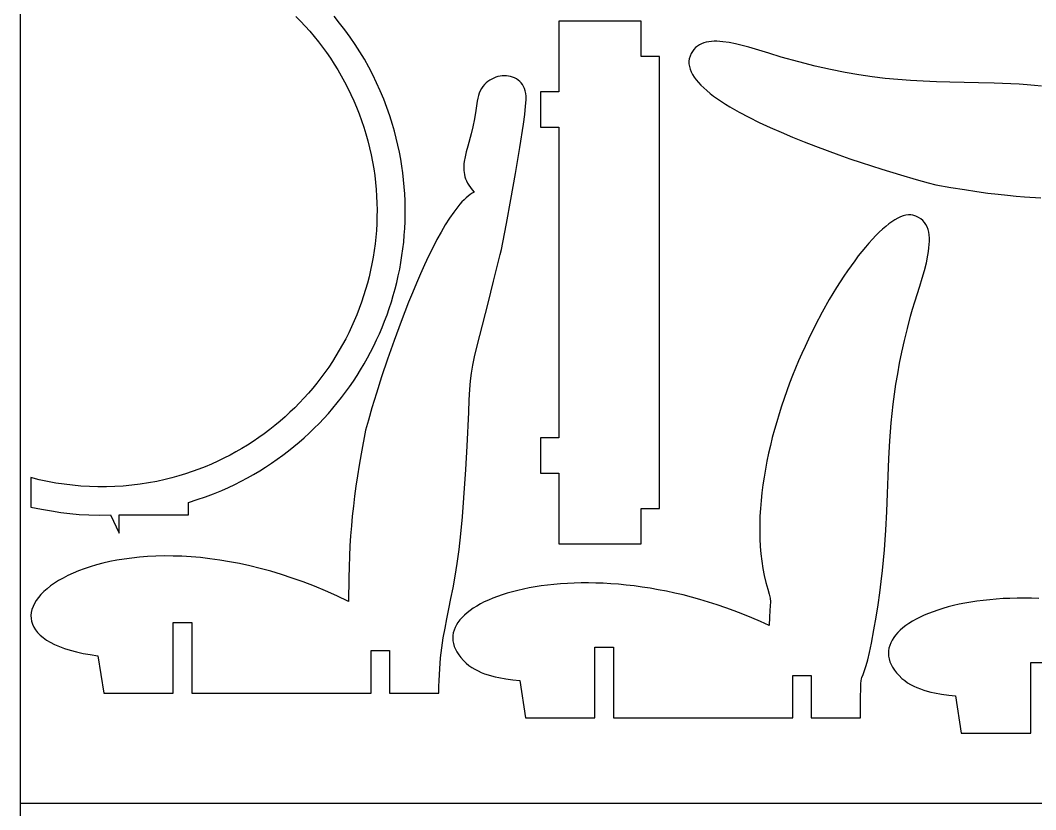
# Model space of a CAD drawing. Extents: x 378 to 958, y 20 to 900.
# Drawn here: x 378 to 521.8, y 459.2 to 570.9 of the extents above; entities that cross this region are included whole.
import ezdxf

# ---------------------------------------------------------------- set-up
doc = ezdxf.new("R2010")
doc.units = 0
doc.layers.get('0').update_dxf_attribs({"linetype": 'CONTINUOUS'})

msp = doc.modelspace()

# ---------------------------------------------------------------- linework, layer by layer
at = {"color": 0}
for p, q in [((378.0131, 900.108069), (378.0131, 20.108069)), ((378.0131, 460.108069), (958.0131, 460.108069))]:
    msp.add_line(p, q, dxfattribs=at)
at = {"color": 4}
for p, q in [((417.031885, 571.463659), (417.703136, 570.780526)), ((417.703136, 570.780526), (418.358253, 570.080246)), ((423.218353, 570.523739), (422.432271, 571.486765)), ((465.913098, 570.783714), (454.249198, 570.783714)), ((454.249198, 570.783714), (454.249198, 560.784414)), ((465.913098, 565.784114), (465.913098, 570.783714)), ((418.358253, 570.080246), (418.996839, 569.363055)), ((418.996839, 569.363055), (419.618499, 568.629193)), ((423.976784, 569.53814), (423.218353, 570.523739)), ((424.706983, 568.53059), (423.976784, 569.53814)), ((419.618499, 568.629193), (420.222835, 567.878896)), ((420.222835, 567.878896), (420.809452, 567.112403)), ((425.408364, 567.501709), (424.706983, 568.53059)), ((475.479895, 567.864873), (475.122563, 567.795005)), ((475.853436, 567.910653), (475.479895, 567.864873)), ((476.241989, 567.933763), (475.853436, 567.910653)), ((476.644357, 567.935621), (476.241989, 567.933763)), ((477.059345, 567.917645), (476.644357, 567.935621)), ((477.485754, 567.881253), (477.059345, 567.917645)), ((478.368054, 567.758894), (477.485754, 567.881253)), ((420.809452, 567.112403), (421.377954, 566.329951)), ((426.080345, 566.452119), (425.408364, 567.501709)), ((426.722343, 565.38244), (426.080345, 566.452119)), ((473.175609, 566.512352), (472.991029, 566.198731)), ((473.385972, 566.79054), (473.175609, 566.512352)), ((473.620921, 567.034715), (473.385972, 566.79054)), ((473.879258, 567.246293), (473.620921, 567.034715)), ((474.159788, 567.426693), (473.879258, 567.246293)), ((474.461313, 567.577333), (474.159788, 567.426693)), ((474.782637, 567.699631), (474.461313, 567.577333)), ((475.122563, 567.795005), (474.782637, 567.699631)), ((479.281682, 567.579888), (478.368054, 567.758894)), ((480.217066, 567.355578), (479.281682, 567.579888)), ((481.164632, 567.09731), (480.217066, 567.355578)), ((482.114807, 566.816427), (481.164632, 567.09731)), ((483.98469, 566.232193), (482.114807, 566.816427)), ((421.377954, 566.329951), (421.927944, 565.531777)), ((421.927944, 565.531777), (422.459026, 564.718121)), ((427.333773, 564.293295), (426.722343, 565.38244)), ((468.512898, 565.784114), (465.913098, 565.784114)), ((468.512898, 501.788914), (468.512898, 565.784114)), ((472.730701, 565.473051), (472.681377, 565.105732)), ((472.681377, 565.105732), (472.683834, 564.735777)), ((472.833389, 565.837471), (472.730701, 565.473051)), ((472.991029, 566.198731), (472.833389, 565.837471)), ((485.750129, 565.693631), (483.98469, 566.232193)), ((488.230974, 565.006851), (485.750129, 565.693631)), ((490.547915, 564.419564), (488.230974, 565.006851)), ((422.459026, 564.718121), (422.970804, 563.889218)), ((422.970804, 563.889218), (423.462882, 563.045308)), ((427.914054, 563.185304), (427.333773, 564.293295)), ((472.683834, 564.735777), (472.736484, 564.363448)), ((472.736484, 564.363448), (472.837743, 563.989008)), ((472.837743, 563.989008), (472.986025, 563.612718)), ((472.986025, 563.612718), (473.179743, 563.234841)), ((492.723255, 563.923302), (490.547915, 564.419564)), ((494.779296, 563.509594), (492.723255, 563.923302)), ((423.462882, 563.045308), (423.934864, 562.186628)), ((423.934864, 562.186628), (424.386353, 561.313416)), ((428.462601, 562.059087), (427.914054, 563.185304)), ((444.211122, 562.244407), (443.960363, 562.032048)), ((444.475796, 562.432553), (444.211122, 562.244407)), ((444.752323, 562.596358), (444.475796, 562.432553)), ((445.038638, 562.735691), (444.752323, 562.596358)), ((445.332679, 562.850423), (445.038638, 562.735691)), ((445.63238, 562.940424), (445.332679, 562.850423)), ((445.93568, 563.005563), (445.63238, 562.940424)), ((446.240513, 563.045711), (445.93568, 563.005563)), ((446.544817, 563.060738), (446.240513, 563.045711)), ((446.846527, 563.050515), (446.544817, 563.060738)), ((447.14358, 563.014911), (446.846527, 563.050515)), ((447.433913, 562.953796), (447.14358, 563.014911)), ((447.715461, 562.867041), (447.433913, 562.953796)), ((447.986162, 562.754516), (447.715461, 562.867041)), ((448.24395, 562.616091), (447.986162, 562.754516)), ((448.486763, 562.451636), (448.24395, 562.616091)), ((448.712537, 562.261021), (448.486763, 562.451636)), ((448.919208, 562.044117), (448.712537, 562.261021)), ((473.179743, 563.234841), (473.417312, 562.855639)), ((473.417312, 562.855639), (473.697147, 562.475375)), ((473.697147, 562.475375), (474.017661, 562.094311)), ((474.017661, 562.094311), (474.37727, 561.712708)), ((496.73834, 563.169972), (494.779296, 563.509594)), ((498.62269, 562.895967), (496.73834, 563.169972)), ((500.454648, 562.67911), (498.62269, 562.895967)), ((502.256516, 562.510931), (500.454648, 562.67911)), ((504.050598, 562.382962), (502.256516, 562.510931)), ((505.859194, 562.286733), (504.050598, 562.382962)), ((507.704608, 562.213775), (505.859194, 562.286733)), ((509.609143, 562.155619), (507.704608, 562.213775)), ((513.684781, 562.049836), (509.609143, 562.155619)), ((424.386353, 561.313416), (424.816953, 560.425908)), ((428.978831, 560.915268), (428.462601, 562.059087)), ((429.46216, 559.754466), (428.978831, 560.915268)), ((443.137763, 560.943093), (442.98754, 560.611623)), ((443.312221, 561.251), (443.137763, 560.943093)), ((443.508849, 561.535215), (443.312221, 561.251)), ((443.725584, 561.795608), (443.508849, 561.535215)), ((443.960363, 562.032048), (443.725584, 561.795608)), ((449.104713, 561.800793), (448.919208, 562.044117)), ((449.266988, 561.53092), (449.104713, 561.800793)), ((449.403969, 561.234367), (449.266988, 561.53092)), ((449.513593, 560.911006), (449.403969, 561.234367)), ((449.593795, 560.560705), (449.513593, 560.911006)), ((454.249198, 560.784414), (451.649398, 560.784414)), ((451.649398, 560.784414), (451.649398, 555.784814)), ((474.37727, 561.712708), (474.774386, 561.33083)), ((474.774386, 561.33083), (475.207425, 560.948939)), ((475.207425, 560.948939), (475.674801, 560.567296)), ((515.90049, 561.985271), (513.684781, 562.049836)), ((518.264529, 561.901631), (515.90049, 561.985271)), ((519.438481, 561.846624), (518.264529, 561.901631)), ((520.551092, 561.776988), (519.438481, 561.846624)), ((521.606105, 561.693797), (520.551092, 561.776988)), ((522.607259, 561.598124), (521.606105, 561.693797)), ((424.816953, 560.425908), (425.226268, 559.524344)), ((425.226268, 559.524344), (425.613902, 558.608961)), ((429.912006, 558.577302), (429.46216, 559.754466)), ((442.702913, 559.477136), (442.517885, 558.147812)), ((442.768051, 559.878515), (442.702913, 559.477136)), ((442.863615, 560.25672), (442.768051, 559.878515)), ((442.98754, 560.611623), (442.863615, 560.25672)), ((449.560561, 558.74743), (449.636342, 559.626192)), ((449.642513, 560.183336), (449.593795, 560.560705)), ((449.636342, 559.626192), (449.648663, 559.947768)), ((449.648663, 559.947768), (449.642513, 560.183336)), ((475.674801, 560.567296), (476.174929, 560.186164)), ((476.174929, 560.186164), (476.706221, 559.805806)), ((476.706221, 559.805806), (477.267094, 559.426483)), ((477.267094, 559.426483), (477.85596, 559.048458)), ((425.613902, 558.608961), (425.979459, 557.679997)), ((430.327786, 557.384399), (429.912006, 558.577302)), ((442.517885, 558.147812), (442.302223, 556.937737)), ((449.423711, 557.59187), (449.560561, 558.74743)), ((477.85596, 559.048458), (478.471235, 558.671993)), ((478.471235, 558.671993), (479.774666, 557.924793)), ((479.774666, 557.924793), (481.164702, 557.18698)), ((425.979459, 557.679997), (426.322542, 556.737689)), ((426.322542, 556.737689), (426.642755, 555.782275)), ((430.708915, 556.176376), (430.327786, 557.384399)), ((442.302223, 556.937737), (442.06697, 555.836298)), ((449.234337, 556.204334), (449.423711, 557.59187)), ((481.164702, 557.18698), (482.628657, 556.460654)), ((482.628657, 556.460654), (484.153845, 555.747911)), ((426.642755, 555.782275), (426.939702, 554.813993)), ((430.989468, 555.196898), (430.708915, 556.176376)), ((431.24577, 554.215634), (430.989468, 555.196898)), ((442.06697, 555.836298), (441.823165, 554.832878)), ((448.732179, 552.912624), (449.234337, 556.204334)), ((451.649398, 555.784814), (454.249198, 555.784814)), ((454.249198, 555.784814), (454.249198, 511.788114)), ((484.153845, 555.747911), (485.727581, 555.05085)), ((485.727581, 555.05085), (487.337179, 554.371569)), ((426.939702, 554.813993), (427.212988, 553.833081)), ((427.212988, 553.833081), (427.462215, 552.839776)), ((431.477981, 553.232931), (431.24577, 554.215634)), ((441.823165, 554.832878), (441.354064, 553.077639)), ((487.337179, 554.371569), (488.969952, 553.712166)), ((488.969952, 553.712166), (490.613217, 553.07474)), ((427.462215, 552.839776), (427.681639, 551.859432)), ((431.686265, 552.249137), (431.477981, 553.232931)), ((431.870784, 551.264598), (431.686265, 552.249137)), ((441.150851, 552.304589), (440.983251, 551.587098)), ((441.354064, 553.077639), (441.150851, 552.304589)), ((448.122426, 549.230873), (448.732179, 552.912624)), ((490.613217, 553.07474), (492.254286, 552.461388)), ((492.254286, 552.461388), (493.880474, 551.874209)), ((427.681639, 551.859432), (427.875008, 550.879241)), ((427.875008, 550.879241), (428.042551, 549.899576)), ((432.031701, 550.279662), (431.870784, 551.264598)), ((440.822775, 550.591818), (440.799051, 550.276338)), ((440.862303, 550.914553), (440.822775, 550.591818)), ((440.983251, 551.587098), (440.862303, 550.914553)), ((493.880474, 551.874209), (495.479096, 551.3153)), ((495.479096, 551.3153), (497.037465, 550.786761)), ((497.037465, 550.786761), (499.982704, 549.82918)), ((428.042551, 549.899576), (428.184497, 548.920808)), ((432.169178, 549.294676), (432.031701, 550.279662)), ((432.283378, 548.309989), (432.169178, 549.294676)), ((440.799051, 550.276338), (440.79251, 549.966787)), ((440.79251, 549.966787), (440.804534, 549.661838)), ((440.804534, 549.661838), (440.836501, 549.360164)), ((440.836501, 549.360164), (440.889793, 549.060438)), ((447.473414, 545.517655), (448.122426, 549.230873)), ((499.982704, 549.82918), (502.614705, 549.018252)), ((428.184497, 548.920808), (428.301073, 547.943309)), ((428.301073, 547.943309), (428.39251, 546.96745)), ((432.374464, 547.325946), (432.283378, 548.309989)), ((440.889793, 549.060438), (440.965789, 548.761333)), ((440.965789, 548.761333), (441.065869, 548.461522)), ((441.065869, 548.461522), (441.191415, 548.159679)), ((441.191415, 548.159679), (441.343804, 547.854477)), ((441.343804, 547.854477), (441.524419, 547.544588)), ((502.614705, 549.018252), (504.831983, 548.370761)), ((504.831983, 548.370761), (506.533053, 547.903492)), ((506.533053, 547.903492), (507.616429, 547.633231)), ((428.39251, 546.96745), (428.459036, 545.993605)), ((432.442597, 546.342896), (432.374464, 547.325946)), ((432.487941, 545.361186), (432.442597, 546.342896)), ((441.524419, 547.544588), (441.734639, 547.228686)), ((441.970801, 546.416913), (441.689655, 546.230015)), ((441.734639, 547.228686), (441.975843, 546.905445)), ((442.249413, 546.573536), (441.970801, 546.416913)), ((441.975843, 546.905445), (442.249413, 546.573536)), ((507.616429, 547.633231), (509.761902, 547.251944)), ((509.761902, 547.251944), (511.68997, 546.931497)), ((511.68997, 546.931497), (513.427482, 546.665525)), ((513.427482, 546.665525), (515.001288, 546.447658)), ((515.001288, 546.447658), (516.438237, 546.271529)), ((428.459036, 545.993605), (428.50088, 545.022144)), ((428.50088, 545.022144), (428.518269, 544.053439)), ((432.510659, 544.381163), (432.487941, 545.361186)), ((440.252296, 544.872815), (439.959776, 544.52311)), ((440.543377, 545.197627), (440.252296, 544.872815)), ((440.832836, 545.49665), (440.543377, 545.197627)), ((441.12049, 545.768987), (440.832836, 545.49665)), ((441.406157, 546.013741), (441.12049, 545.768987)), ((441.689655, 546.230015), (441.406157, 546.013741)), ((446.853483, 542.131544), (447.473414, 545.517655)), ((516.438237, 546.271529), (517.765177, 546.130771)), ((517.765177, 546.130771), (519.008958, 546.019015)), ((519.008958, 546.019015), (520.196429, 545.929894)), ((520.196429, 545.929894), (522.509837, 545.794084)), ((428.518269, 544.053439), (428.511434, 543.087863)), ((432.488863, 542.427567), (432.510912, 543.403174)), ((432.510912, 543.403174), (432.510659, 544.381163)), ((439.371145, 543.752612), (438.778943, 542.893307)), ((439.959776, 544.52311), (439.371145, 543.752612)), ((428.480603, 542.125786), (428.426005, 541.167582)), ((428.511434, 543.087863), (428.480603, 542.125786)), ((432.444676, 541.45469), (432.488863, 542.427567)), ((438.778943, 542.893307), (438.18463, 541.952372)), ((446.33097, 539.431113), (446.853483, 542.131544)), ((500.977265, 542.07688), (500.530137, 541.722194)), ((501.413113, 542.390822), (500.977265, 542.07688)), ((501.836818, 542.662966), (501.413113, 542.390822)), ((502.247517, 542.892255), (501.836818, 542.662966)), ((502.644347, 543.077633), (502.247517, 542.892255)), ((503.026444, 543.218044), (502.644347, 543.077633)), ((503.392945, 543.312432), (503.026444, 543.218044)), ((503.742987, 543.359742), (503.392945, 543.312432)), ((504.075705, 543.358917), (503.742987, 543.359742)), ((504.390238, 543.308902), (504.075705, 543.358917)), ((504.808976, 543.180347), (504.390238, 543.308902)), ((505.180395, 543.013535), (504.808976, 543.180347)), ((505.506458, 542.810244), (505.180395, 543.013535)), ((505.789128, 542.572252), (505.506458, 542.810244)), ((506.030371, 542.301335), (505.789128, 542.572252)), ((506.23215, 541.999272), (506.030371, 542.301335)), ((506.396428, 541.66784), (506.23215, 541.999272)), ((428.426005, 541.167582), (428.347869, 540.213621)), ((432.378511, 540.484889), (432.444676, 541.45469)), ((437.589665, 540.936981), (436.995505, 539.85431)), ((438.18463, 541.952372), (437.589665, 540.936981)), ((499.605498, 540.894818), (499.129713, 540.424239)), ((500.072594, 541.327822), (499.605498, 540.894818)), ((500.530137, 541.722194), (500.072594, 541.327822)), ((506.52517, 541.308816), (506.396428, 541.66784)), ((506.62034, 540.923979), (506.52517, 541.308816)), ((506.683902, 540.515105), (506.62034, 540.923979)), ((428.246422, 539.264277), (428.121895, 538.319919)), ((428.347869, 540.213621), (428.246422, 539.264277)), ((432.180904, 538.555906), (432.290533, 539.518512)), ((432.290533, 539.518512), (432.378511, 540.484889)), ((436.995505, 539.85431), (436.403611, 538.711535)), ((446.127601, 538.450082), (446.33097, 539.431113)), ((498.155529, 539.37458), (497.658856, 538.797612)), ((498.646102, 539.917141), (498.155529, 539.37458)), ((499.129713, 540.424239), (498.646102, 539.917141)), ((506.661343, 538.674796), (506.704575, 539.162041)), ((506.717819, 540.083972), (506.683902, 540.515105)), ((506.704575, 539.162041), (506.724055, 539.632358)), ((506.724055, 539.632358), (506.717819, 540.083972)), ((428.121895, 538.319919), (427.974516, 537.380922)), ((432.049786, 537.597419), (432.180904, 538.555906)), ((436.403611, 538.711535), (435.815442, 537.515829)), ((445.023418, 533.970027), (445.974213, 537.774936)), ((445.974213, 537.774936), (446.127601, 538.450082)), ((497.156948, 538.187292), (496.650667, 537.544677)), ((497.658856, 538.797612), (497.156948, 538.187292)), ((506.290164, 536.592108), (506.511475, 537.65664)), ((506.511475, 537.65664), (506.596321, 538.172404)), ((506.596321, 538.172404), (506.661343, 538.674796)), ((427.804514, 536.447655), (427.612116, 535.520491)), ((427.974516, 537.380922), (427.804514, 536.447655)), ((431.723733, 535.69419), (431.897341, 536.643398)), ((431.897341, 536.643398), (432.049786, 537.597419)), ((435.232456, 536.27437), (434.656112, 534.994332)), ((435.815442, 537.515829), (435.232456, 536.27437)), ((496.140877, 536.870822), (495.628442, 536.166784)), ((496.650667, 537.544677), (496.140877, 536.870822)), ((506.013121, 535.495423), (506.290164, 536.592108)), ((427.612116, 535.520491), (427.397554, 534.599803)), ((431.529124, 534.750143), (431.723733, 535.69419)), ((434.656112, 534.994332), (434.08787, 533.682891)), ((495.114224, 535.433618), (494.599087, 534.672381)), ((495.628442, 536.166784), (495.114224, 535.433618)), ((505.696058, 534.380803), (506.013121, 535.495423)), ((427.161054, 533.685961), (426.902846, 532.779338)), ((427.397554, 534.599803), (427.161054, 533.685961)), ((431.077552, 532.87892), (431.313676, 533.811604)), ((431.313676, 533.811604), (431.529124, 534.750143)), ((434.08787, 533.682891), (433.529188, 532.347221)), ((444.230372, 530.852265), (445.023418, 533.970027)), ((494.599087, 534.672381), (493.569509, 533.069915)), ((505.354686, 533.262469), (505.696058, 534.380803)), ((426.902846, 532.779338), (426.623159, 531.880305)), ((430.543928, 531.032508), (430.820915, 531.952439)), ((430.820915, 531.952439), (431.077552, 532.87892)), ((433.529188, 532.347221), (432.981526, 530.994498)), ((493.569509, 533.069915), (492.546616, 531.367834)), ((504.661861, 531.071542), (505.354686, 533.262469)), ((426.322221, 530.989235), (426.000261, 530.106499)), ((426.623159, 531.880305), (426.322221, 530.989235)), ((430.246752, 530.119475), (430.543928, 531.032508)), ((432.981526, 530.994498), (431.925095, 528.266597)), ((443.054218, 526.277777), (444.230372, 530.852265)), ((492.546616, 531.367834), (491.537315, 529.574586)), ((504.341831, 530.027388), (504.661861, 531.071542)), ((425.657508, 529.232469), (425.294191, 528.367516)), ((426.000261, 530.106499), (425.657508, 529.232469)), ((429.592486, 528.315489), (429.92955, 529.213686)), ((429.92955, 529.213686), (430.246752, 530.119475)), ((491.537315, 529.574586), (490.548511, 527.698618)), ((503.602777, 527.269589), (504.060338, 529.036402)), ((504.060338, 529.036402), (504.341831, 530.027388)), ((425.294191, 528.367516), (424.910539, 527.512014)), ((429.235721, 527.425232), (429.592486, 528.315489)), ((431.925095, 528.266597), (430.93025, 525.556588)), ((490.548511, 527.698618), (489.587113, 525.748377)), ((424.50678, 526.666333), (424.083143, 525.830846)), ((424.910539, 527.512014), (424.50678, 526.666333)), ((428.46374, 525.669926), (428.859418, 526.543262)), ((428.859418, 526.543262), (429.235721, 527.425232)), ((442.63946, 524.620846), (443.054218, 526.277777)), ((503.193885, 525.57262), (503.602777, 527.269589)), ((423.639857, 525.005924), (423.17715, 524.191939)), ((424.083143, 525.830846), (423.639857, 525.005924)), ((427.614907, 523.950546), (428.048849, 524.805572)), ((428.048849, 524.805572), (428.46374, 525.669926)), ((430.93025, 525.556588), (430.008663, 522.921874)), ((489.118849, 524.748045), (488.660026, 523.732312)), ((489.587113, 525.748377), (489.118849, 524.748045)), ((502.830624, 523.940573), (503.193885, 525.57262)), ((422.695252, 523.389264), (422.194391, 522.598269)), ((423.17715, 524.191939), (422.695252, 523.389264)), ((427.162079, 523.105197), (427.614907, 523.950546)), ((442.319146, 523.250655), (442.63946, 524.620846)), ((488.660026, 523.732312), (488.211508, 522.702235)), ((502.50996, 522.36853), (502.830624, 523.940573)), ((422.194391, 522.598269), (421.674796, 521.819327)), ((426.200409, 521.444916), (426.690525, 522.269871)), ((426.690525, 522.269871), (427.162079, 523.105197)), ((430.008663, 522.921874), (429.172005, 520.419859)), ((441.898551, 520.970086), (442.077452, 522.067102)), ((442.077452, 522.067102), (442.319146, 523.250655)), ((488.211508, 522.702235), (487.774158, 521.658869)), ((502.228857, 520.851569), (502.50996, 522.36853)), ((421.136696, 521.052809), (420.58032, 520.299088)), ((421.674796, 521.819327), (421.136696, 521.052809)), ((425.165139, 519.827509), (425.691892, 520.63068)), ((425.691892, 520.63068), (426.200409, 521.444916)), ((429.172005, 520.419859), (428.43195, 518.107945)), ((441.766617, 519.859504), (441.898551, 520.970086)), ((487.34884, 520.603271), (486.936416, 519.536497)), ((487.774158, 521.658869), (487.34884, 520.603271)), ((501.984278, 519.384771), (502.228857, 520.851569)), ((420.005896, 519.558535), (419.413653, 518.831523)), ((420.58032, 520.299088), (420.005896, 519.558535)), ((424.057571, 518.255754), (424.620311, 519.035751)), ((424.620311, 519.035751), (425.165139, 519.827509)), ((441.665825, 518.635254), (441.766617, 519.859504)), ((486.936416, 519.536497), (486.53775, 518.459602)), ((501.773187, 517.963215), (501.984278, 519.384771)), ((418.80382, 518.118422), (418.176626, 517.419605)), ((419.413653, 518.831523), (418.80382, 518.118422)), ((423.477081, 517.487864), (424.057571, 518.255754)), ((428.43195, 518.107945), (427.800168, 516.043535)), ((441.58035, 517.197235), (441.665825, 518.635254)), ((486.53775, 518.459602), (486.153706, 517.373642)), ((501.59255, 516.58198), (501.773187, 517.963215)), ((417.532299, 516.735444), (416.871068, 516.066311)), ((418.176626, 517.419605), (417.532299, 516.735444)), ((422.263503, 515.989797), (422.879004, 516.732429)), ((422.879004, 516.732429), (423.477081, 517.487864)), ((441.494365, 515.445345), (441.58035, 517.197235)), ((485.785147, 516.279674), (485.432936, 515.178754)), ((486.153706, 517.373642), (485.785147, 516.279674)), ((501.43933, 515.236147), (501.59255, 516.58198)), ((415.498811, 514.774614), (414.788242, 514.152794)), ((416.193163, 515.412577), (415.498811, 514.774614)), ((416.871068, 516.066311), (416.193163, 515.412577)), ((420.980877, 514.544329), (421.63074, 515.260314)), ((421.63074, 515.260314), (422.263503, 515.989797)), ((427.800168, 516.043535), (427.288331, 514.284031)), ((441.257563, 510.599544), (441.494365, 515.445345)), ((485.432936, 515.178754), (485.097937, 514.071936)), ((501.310491, 513.920796), (501.43933, 515.236147)), ((414.061685, 513.547489), (413.319368, 512.959071)), ((414.788242, 514.152794), (414.061685, 513.547489)), ((419.630505, 513.154239), (420.314078, 513.842188)), ((420.314078, 513.842188), (420.980877, 514.544329)), ((427.288331, 514.284031), (426.908113, 512.886836)), ((485.097937, 514.071936), (484.781012, 512.960278)), ((501.202998, 512.631005), (501.310491, 513.920796)), ((411.788369, 511.834383), (411.000145, 511.298857)), ((412.561519, 512.387912), (411.788369, 511.834383)), ((413.319368, 512.959071), (412.561519, 512.387912)), ((417.480767, 511.179016), (418.213687, 511.822305)), ((418.213687, 511.822305), (418.93032, 512.480829)), ((418.93032, 512.480829), (419.630505, 513.154239)), ((426.908113, 512.886836), (426.272958, 509.521175)), ((454.249198, 511.788114), (451.649398, 511.788114)), ((451.649398, 511.788114), (451.649398, 506.788514)), ((484.483026, 511.844835), (484.204842, 510.726662)), ((484.781012, 512.960278), (484.483026, 511.844835)), ((501.113815, 511.361854), (501.202998, 512.631005)), ((410.197076, 510.781705), (409.379391, 510.283299)), ((411.000145, 511.298857), (410.197076, 510.781705)), ((415.966717, 509.939527), (416.731723, 510.551307)), ((416.731723, 510.551307), (417.480767, 511.179016)), ((441.075094, 507.305429), (441.257563, 510.599544)), ((484.204842, 510.726662), (483.947322, 509.606817)), ((500.978234, 508.865794), (501.113815, 511.361854)), ((406.84093, 508.904276), (405.96707, 508.484573)), ((407.70109, 509.344213), (406.84093, 508.904276)), ((408.54732, 509.804011), (407.70109, 509.344213)), ((409.379391, 510.283299), (408.54732, 509.804011)), ((414.389474, 508.765143), (415.185914, 509.344023)), ((415.185914, 509.344023), (415.966717, 509.939527)), ((426.272958, 509.521175), (425.999138, 507.94885)), ((483.947322, 509.606817), (483.711331, 508.486355)), ((404.179162, 507.707355), (403.265572, 507.350583)), ((405.079738, 508.085475), (404.179162, 507.707355)), ((405.96707, 508.484573), (405.079738, 508.085475)), ((411.907963, 507.131714), (412.750336, 507.65864)), ((412.750336, 507.65864), (413.57756, 508.203232)), ((413.57756, 508.203232), (414.389474, 508.765143)), ((425.999138, 507.94885), (425.752769, 506.43492)), ((483.711331, 508.486355), (483.497732, 507.366332)), ((500.879463, 506.393252), (500.978234, 508.865794)), ((380.679124, 505.877614), (379.517115, 506.169276)), ((379.517115, 506.169276), (379.517115, 502.006576)), ((399.485645, 506.144425), (398.510415, 505.899976)), ((400.449004, 506.412081), (399.485645, 506.144425)), ((401.400265, 506.702575), (400.449004, 506.412081)), ((402.339197, 507.015532), (401.400265, 506.702575)), ((403.265572, 507.350583), (402.339197, 507.015532)), ((409.29158, 505.660399), (410.178423, 506.132245)), ((410.178423, 506.132245), (411.050604, 506.622799)), ((411.050604, 506.622799), (411.907963, 507.131714)), ((425.752769, 506.43492), (425.532564, 504.96793)), ((440.828813, 503.297036), (441.075094, 507.305429)), ((451.649398, 506.788514), (454.249198, 506.788514)), ((454.249198, 506.788514), (454.249198, 496.789314)), ((483.307388, 506.247804), (483.141162, 505.131827)), ((483.497732, 507.366332), (483.307388, 506.247804)), ((500.793214, 503.904867), (500.879463, 506.393252)), ((381.85011, 505.622578), (380.679124, 505.877614)), ((383.028865, 505.404173), (381.85011, 505.622578)), ((384.214182, 505.222403), (383.028865, 505.404173)), ((385.404854, 505.07727), (384.214182, 505.222403)), ((386.599673, 504.96878), (385.404854, 505.07727)), ((387.797433, 504.896935), (386.599673, 504.96878)), ((388.996927, 504.861739), (387.797433, 504.896935)), ((390.196947, 504.863195), (388.996927, 504.861739)), ((391.396285, 504.901308), (390.196947, 504.863195)), ((392.593736, 504.976082), (391.396285, 504.901308)), ((393.788091, 505.087518), (392.593736, 504.976082)), ((394.978144, 505.235623), (393.788091, 505.087518)), ((396.162687, 505.420398), (394.978144, 505.235623)), ((397.340513, 505.641848), (396.162687, 505.420398)), ((398.510415, 505.899976), (397.340513, 505.641848)), ((406.544715, 504.360576), (407.474563, 504.774217)), ((407.474563, 504.774217), (408.39024, 505.207607)), ((408.39024, 505.207607), (409.29158, 505.660399)), ((425.532564, 504.96793), (425.337233, 503.536423)), ((483.141162, 505.131827), (482.999918, 504.019456)), ((403.046541, 503.051554), (404.209977, 503.451676)), ((404.209977, 503.451676), (405.366382, 503.879398)), ((405.366382, 503.879398), (406.544715, 504.360576)), ((425.337233, 503.536423), (425.165488, 502.128944)), ((440.628845, 500.613489), (440.828813, 503.297036)), ((482.999918, 504.019456), (482.88452, 502.911748)), ((500.695201, 501.361275), (500.793214, 503.904867)), ((379.517115, 502.006576), (381.018638, 501.712335)), ((381.018638, 501.712335), (382.410393, 501.459136)), ((401.847115, 502.653176), (403.046541, 503.051554)), ((401.847115, 500.917276), (401.847115, 502.653176)), ((425.165488, 502.128944), (425.016038, 500.734036)), ((465.913098, 496.789314), (465.913098, 501.788914)), ((465.913098, 501.788914), (468.512898, 501.788914)), ((482.795829, 501.809759), (482.734711, 500.714544)), ((482.88452, 502.911748), (482.795829, 501.809759)), ((382.410393, 501.459136), (383.733639, 501.2484)), ((383.733639, 501.2484), (385.02964, 501.081551)), ((385.02964, 501.081551), (386.339656, 500.960012)), ((386.339656, 500.960012), (387.704949, 500.885204)), ((387.704949, 500.885204), (389.166781, 500.858552)), ((389.166781, 500.858552), (390.766415, 500.881476)), ((390.766415, 500.881476), (392.016315, 498.317476)), ((392.016315, 498.317476), (392.016315, 500.917276)), ((392.016315, 500.917276), (401.847115, 500.917276)), ((425.016038, 500.734036), (424.887596, 499.340244)), ((440.397204, 498.194334), (440.628845, 500.613489)), ((482.734711, 500.714544), (482.702028, 499.62716)), ((500.561138, 498.723115), (500.695201, 501.361275)), ((424.887596, 499.340244), (424.778871, 497.936111)), ((482.702028, 499.62716), (482.698644, 498.548663)), ((424.778871, 497.936111), (424.688575, 496.510183)), ((440.140041, 496.010258), (440.397204, 498.194334)), ((482.698644, 498.548663), (482.725422, 497.480108)), ((482.725422, 497.480108), (482.783225, 496.422551)), ((500.472998, 497.356271), (500.561138, 498.723115)), ((424.688575, 496.510183), (424.615419, 495.051002)), ((439.863505, 494.03195), (440.140041, 496.010258)), ((454.249198, 496.789314), (465.913098, 496.789314)), ((482.783225, 496.422551), (482.872916, 495.377049)), ((500.366738, 495.951024), (500.472998, 497.356271)), ((392.71535, 494.643933), (391.678915, 494.472356)), ((393.786864, 494.789091), (392.71535, 494.643933)), ((394.892586, 494.906522), (393.786864, 494.789091)), ((396.031641, 494.994918), (394.892586, 494.906522)), ((397.203157, 495.052974), (396.031641, 494.994918)), ((398.406261, 495.079381), (397.203157, 495.052974)), ((399.640079, 495.072832), (398.406261, 495.079381)), ((400.90374, 495.03202), (399.640079, 495.072832)), ((402.196369, 494.955639), (400.90374, 495.03202)), ((403.517094, 494.84238), (402.196369, 494.955639)), ((404.865042, 494.690937), (403.517094, 494.84238)), ((406.239339, 494.500002), (404.865042, 494.690937)), ((424.615419, 495.051002), (424.558114, 493.547112)), ((482.872916, 495.377049), (482.99536, 494.344657)), ((500.239322, 494.502454), (500.366738, 495.951024)), ((387.053496, 493.263923), (386.245874, 492.961278)), ((387.901436, 493.547992), (387.053496, 493.263923)), ((388.788821, 493.812177), (387.901436, 493.547992)), ((389.714778, 494.05517), (388.788821, 493.812177)), ((390.678434, 494.275666), (389.714778, 494.05517)), ((391.678915, 494.472356), (390.678434, 494.275666)), ((407.639113, 494.268269), (406.239339, 494.500002)), ((409.063491, 493.99443), (407.639113, 494.268269)), ((410.5116, 493.677178), (409.063491, 493.99443)), ((411.982566, 493.315205), (410.5116, 493.677178)), ((413.475517, 492.907205), (411.982566, 493.315205)), ((424.558114, 493.547112), (424.515371, 491.987059)), ((439.573748, 492.230099), (439.863505, 494.03195)), ((482.99536, 494.344657), (483.151419, 493.326431)), ((483.151419, 493.326431), (483.341957, 492.323428)), ((500.087714, 493.00564), (500.239322, 494.502454)), ((384.073645, 491.954954), (383.436025, 491.591073)), ((384.755076, 492.305486), (384.073645, 491.954954)), ((385.479443, 492.641363), (384.755076, 492.305486)), ((386.245874, 492.961278), (385.479443, 492.641363)), ((414.98958, 492.451871), (413.475517, 492.907205)), ((416.523882, 491.947895), (414.98958, 492.451871)), ((418.077549, 491.393969), (416.523882, 491.947895)), ((424.515371, 491.987059), (424.468413, 488.652636)), ((439.27692, 490.575394), (439.573748, 492.230099)), ((483.341957, 492.323428), (483.567838, 491.336702)), ((499.908879, 491.455662), (500.087714, 493.00564)), ((381.794755, 490.432416), (381.341105, 490.028215)), ((382.295707, 490.828497), (381.794755, 490.432416)), ((382.843088, 491.215152), (382.295707, 490.828497)), ((383.436025, 491.591073), (382.843088, 491.215152)), ((419.649708, 490.788788), (418.077549, 491.393969)), ((421.239488, 490.131044), (419.649708, 490.788788)), ((438.97917, 489.038522), (439.27692, 490.575394)), ((448.448547, 490.210844), (447.684211, 490.016167)), ((449.23975, 490.390752), (448.448547, 490.210844)), ((450.057032, 490.555369), (449.23975, 490.390752)), ((450.899605, 490.704171), (450.057032, 490.555369)), ((451.766682, 490.836636), (450.899605, 490.704171)), ((452.657474, 490.952238), (451.766682, 490.836636)), ((453.571193, 491.050456), (452.657474, 490.952238)), ((454.507053, 491.130766), (453.571193, 491.050456)), ((455.464264, 491.192644), (454.507053, 491.130766)), ((456.44204, 491.235568), (455.464264, 491.192644)), ((457.439592, 491.259014), (456.44204, 491.235568)), ((458.456132, 491.262458), (457.439592, 491.259014)), ((459.490873, 491.245377), (458.456132, 491.262458)), ((460.543027, 491.207249), (459.490873, 491.245377)), ((461.611806, 491.14755), (460.543027, 491.207249)), ((462.696422, 491.065755), (461.611806, 491.14755)), ((463.796087, 490.961343), (462.696422, 491.065755)), ((464.910014, 490.83379), (463.796087, 490.961343)), ((466.037415, 490.682572), (464.910014, 490.83379)), ((467.177501, 490.507166), (466.037415, 490.682572)), ((468.329485, 490.307049), (467.177501, 490.507166)), ((469.49258, 490.081698), (468.329485, 490.307049)), ((483.567838, 491.336702), (483.860041, 490.393038)), ((483.860041, 490.393038), (484.052417, 489.680944)), ((499.699781, 489.8476), (499.908879, 491.455662)), ((380.272697, 488.779969), (380.016986, 488.356363)), ((380.579203, 489.200685), (380.272697, 488.779969)), ((380.93563, 489.617203), (380.579203, 489.200685)), ((381.341105, 490.028215), (380.93563, 489.617203)), ((422.846014, 489.419429), (421.239488, 490.131044)), ((424.468413, 488.652636), (422.846014, 489.419429)), ((438.686651, 487.590173), (438.97917, 489.038522)), ((444.293106, 488.839577), (443.706515, 488.56728)), ((444.911291, 489.100245), (444.293106, 488.839577)), ((445.560281, 489.348761), (444.911291, 489.100245)), ((446.23929, 489.584602), (445.560281, 489.348761)), ((446.947529, 489.807245), (446.23929, 489.584602)), ((447.684211, 490.016167), (446.947529, 489.807245)), ((470.665997, 489.830588), (469.49258, 490.081698)), ((471.848948, 489.553198), (470.665997, 489.830588)), ((473.040646, 489.249003), (471.848948, 489.553198)), ((474.240303, 488.91748), (473.040646, 489.249003)), ((475.447131, 488.558107), (474.240303, 488.91748)), ((484.052417, 489.680944), (484.161382, 489.110195)), ((484.161382, 489.110195), (484.20335, 488.590565)), ((499.457383, 488.176533), (499.699781, 489.8476)), ((514.34392, 488.793278), (513.453128, 488.677675)), ((515.257639, 488.891496), (514.34392, 488.793278)), ((516.193499, 488.971806), (515.257639, 488.891496)), ((517.15071, 489.033684), (516.193499, 488.971806)), ((518.128486, 489.076608), (517.15071, 489.033684)), ((519.126038, 489.100053), (518.128486, 489.076608)), ((520.142578, 489.103498), (519.126038, 489.100053)), ((521.177319, 489.086417), (520.142578, 489.103498)), ((522.229473, 489.048289), (521.177319, 489.086417)), ((379.661437, 487.505708), (379.563345, 487.081273)), ((379.812941, 487.931174), (379.661437, 487.505708)), ((380.016986, 488.356363), (379.812941, 487.931174)), ((438.405511, 486.201036), (438.686651, 487.590173)), ((441.691846, 487.372279), (441.275042, 487.049691)), ((442.144184, 487.685855), (441.691846, 487.372279)), ((442.631266, 487.989896), (442.144184, 487.685855)), ((443.152306, 488.283879), (442.631266, 487.989896)), ((443.706515, 488.56728), (443.152306, 488.283879)), ((476.660343, 488.170359), (475.447131, 488.558107)), ((477.879149, 487.753713), (476.660343, 488.170359)), ((479.102763, 487.307646), (477.879149, 487.753713)), ((484.151952, 487.343754), (484.091414, 486.436121)), ((484.194735, 488.031826), (484.151952, 487.343754)), ((484.20335, 488.590565), (484.194735, 488.031826)), ((499.178651, 486.437541), (499.457383, 488.176533)), ((507.925736, 487.425642), (507.246728, 487.189801)), ((508.633975, 487.648285), (507.925736, 487.425642)), ((509.370657, 487.857207), (508.633975, 487.648285)), ((510.134993, 488.051884), (509.370657, 487.857207)), ((510.926196, 488.231792), (510.134993, 488.051884)), ((511.743478, 488.396409), (510.926196, 488.231792)), ((512.586051, 488.545211), (511.743478, 488.396409)), ((513.453128, 488.677675), (512.586051, 488.545211)), ((379.563345, 487.081273), (379.51954, 486.659177)), ((379.51954, 486.659177), (379.530894, 486.240725)), ((379.530894, 486.240725), (379.59828, 485.827227)), ((438.141902, 484.841799), (438.405511, 486.201036)), ((440.245705, 486.03309), (439.978911, 485.679688)), ((440.551183, 486.379573), (440.245705, 486.03309)), ((440.894558, 486.718614), (440.551183, 486.379573)), ((441.275042, 487.049691), (440.894558, 486.718614)), ((480.330397, 486.831635), (479.102763, 487.307646)), ((481.561262, 486.325156), (480.330397, 486.831635)), ((482.794572, 485.787686), (481.561262, 486.325156)), ((484.091414, 486.436121), (484.029538, 485.218702)), ((498.860547, 484.625704), (499.178651, 486.437541)), ((504.838752, 486.124919), (504.317712, 485.830936)), ((505.392961, 486.40832), (504.838752, 486.124919)), ((505.979552, 486.680616), (505.392961, 486.40832)), ((506.597737, 486.941284), (505.979552, 486.680616)), ((507.246728, 487.189801), (506.597737, 486.941284)), ((379.59828, 485.827227), (379.722572, 485.419987)), ((379.722572, 485.419987), (379.904641, 485.020315)), ((379.904641, 485.020315), (380.145362, 484.629517)), ((380.145362, 484.629517), (380.445607, 484.248899)), ((399.676113, 475.675836), (399.676113, 485.675936)), ((399.676113, 485.675936), (402.276113, 485.675936)), ((402.276113, 485.675936), (402.276113, 475.675836)), ((437.901974, 483.48315), (438.141902, 484.841799)), ((439.418512, 484.583205), (439.314333, 484.207363)), ((439.564526, 484.954223), (439.418512, 484.583205)), ((439.751588, 485.319891), (439.564526, 484.954223)), ((439.978911, 485.679688), (439.751588, 485.319891)), ((484.029538, 485.218702), (482.794572, 485.787686)), ((498.500038, 482.736102), (498.860547, 484.625704)), ((502.581004, 484.559654), (502.237629, 484.220613)), ((502.961488, 484.890731), (502.581004, 484.559654)), ((503.378292, 485.213319), (502.961488, 484.890731)), ((503.83063, 485.526895), (503.378292, 485.213319)), ((504.317712, 485.830936), (503.83063, 485.526895)), ((380.445607, 484.248899), (380.806249, 483.87977)), ((380.806249, 483.87977), (381.228162, 483.523437)), ((381.228162, 483.523437), (381.712217, 483.181206)), ((381.712217, 483.181206), (382.259289, 482.854386)), ((437.691877, 482.095778), (437.901974, 483.48315)), ((439.252778, 483.827219), (439.234634, 483.443296)), ((439.234634, 483.443296), (439.260689, 483.056118)), ((439.314333, 484.207363), (439.252778, 483.827219)), ((439.260689, 483.056118), (439.331731, 482.666208)), ((501.438035, 483.160931), (501.250972, 482.795262)), ((501.665357, 483.520728), (501.438035, 483.160931)), ((501.932151, 483.87413), (501.665357, 483.520728)), ((502.237629, 484.220613), (501.932151, 483.87413)), ((382.259289, 482.854386), (382.870251, 482.544282)), ((382.870251, 482.544282), (383.545974, 482.252202)), ((383.545974, 482.252202), (384.287333, 481.979454)), ((384.287333, 481.979454), (385.095201, 481.727345)), ((385.095201, 481.727345), (385.970449, 481.497181)), ((427.698213, 475.673636), (427.698213, 481.673436)), ((427.698213, 481.673436), (430.298713, 481.673436)), ((430.298713, 481.673436), (430.298713, 475.673636)), ((437.517762, 480.650372), (437.691877, 482.095778)), ((439.331731, 482.666208), (439.448548, 482.274089)), ((439.448548, 482.274089), (439.611927, 481.880285)), ((439.611927, 481.880285), (439.822657, 481.485319)), ((459.377038, 472.152702), (459.377038, 482.152802)), ((459.377038, 482.152802), (461.977138, 482.152802)), ((461.977138, 482.152802), (461.977138, 472.152502)), ((498.223196, 481.407472), (498.500038, 482.736102)), ((500.939224, 481.668259), (500.92108, 481.284336)), ((501.000779, 482.048403), (500.939224, 481.668259)), ((501.104958, 482.424245), (501.000779, 482.048403)), ((501.250972, 482.795262), (501.104958, 482.424245)), ((385.970449, 481.497181), (386.913952, 481.29027)), ((386.913952, 481.29027), (387.926582, 481.107919)), ((387.926582, 481.107919), (389.009213, 480.951436)), ((389.009213, 480.951436), (389.846113, 475.673336)), ((437.38578, 479.117621), (437.517762, 480.650372)), ((439.822657, 481.485319), (440.081525, 481.089715)), ((440.081525, 481.089715), (440.389319, 480.693995)), ((440.389319, 480.693995), (440.746828, 480.298683)), ((440.746828, 480.298683), (441.154838, 479.904302)), ((497.773991, 479.587494), (497.981999, 480.372564)), ((497.981999, 480.372564), (498.223196, 481.407472)), ((500.92108, 481.284336), (500.947135, 480.897158)), ((500.947135, 480.897158), (501.018177, 480.507248)), ((501.018177, 480.507248), (501.134994, 480.115129)), ((437.30208, 477.468213), (437.38578, 479.117621)), ((441.154838, 479.904302), (441.534953, 479.586567)), ((441.534953, 479.586567), (441.939711, 479.298687)), ((441.939711, 479.298687), (442.366485, 479.038919)), ((442.366485, 479.038919), (442.812647, 478.805519)), ((442.812647, 478.805519), (443.27557, 478.596745)), ((497.447732, 478.591331), (497.59672, 479.008377)), ((497.59672, 479.008377), (497.773991, 479.587494)), ((501.134994, 480.115129), (501.298373, 479.721325)), ((501.298373, 479.721325), (501.509103, 479.326359)), ((501.509103, 479.326359), (501.767971, 478.930755)), ((501.767971, 478.930755), (502.075766, 478.535035)), ((521.063484, 469.993742), (521.063484, 479.993842)), ((521.063484, 479.993842), (523.663584, 479.993842)), ((437.280258, 476.590602), (437.30208, 477.468213)), ((443.27557, 478.596745), (443.752628, 478.410852)), ((443.752628, 478.410852), (444.241193, 478.246098)), ((444.241193, 478.246098), (444.738638, 478.10074)), ((444.738638, 478.10074), (445.242336, 477.973033)), ((445.242336, 477.973033), (445.74966, 477.861235)), ((445.74966, 477.861235), (446.764678, 477.678391)), ((446.764678, 477.678391), (447.762676, 477.538263)), ((447.762676, 477.538263), (448.722638, 477.426902)), ((448.722638, 477.426902), (449.546438, 472.153502)), ((487.399138, 472.150502), (487.399638, 478.150502)), ((487.399638, 478.150502), (489.999638, 478.150302)), ((489.999638, 478.150302), (489.999138, 472.150302)), ((497.010326, 477.03504), (497.041148, 477.401223)), ((497.041148, 477.401223), (497.08553, 477.666175)), ((497.08553, 477.666175), (497.145925, 477.873777)), ((497.145925, 477.873777), (497.324573, 478.292472)), ((497.324573, 478.292472), (497.447732, 478.591331)), ((502.075766, 478.535035), (502.433274, 478.139723)), ((502.433274, 478.139723), (502.841284, 477.745342)), ((502.841284, 477.745342), (503.221399, 477.427607)), ((503.221399, 477.427607), (503.626158, 477.139727)), ((437.272813, 475.672836), (437.280258, 476.590602)), ((496.974684, 474.890256), (496.990611, 476.52374)), ((496.990611, 476.52374), (497.010326, 477.03504)), ((503.626158, 477.139727), (504.052931, 476.879959)), ((504.052931, 476.879959), (504.499093, 476.646559)), ((504.499093, 476.646559), (504.962016, 476.437785)), ((504.962016, 476.437785), (505.439074, 476.251892)), ((505.439074, 476.251892), (505.927639, 476.087138)), ((505.927639, 476.087138), (506.425084, 475.94178)), ((506.425084, 475.94178), (506.928782, 475.814073)), ((389.846113, 475.673336), (399.676113, 475.675836)), ((402.276113, 475.675836), (427.698213, 475.673636)), ((430.298713, 475.673636), (437.272813, 475.672836)), ((496.973738, 472.149702), (496.974684, 474.890256)), ((506.928782, 475.814073), (507.436106, 475.702275)), ((507.436106, 475.702275), (508.451124, 475.519431)), ((508.451124, 475.519431), (509.449122, 475.379302)), ((509.449122, 475.379302), (510.409084, 475.267942)), ((510.409084, 475.267942), (511.232884, 469.994542)), ((449.546438, 472.153502), (459.377038, 472.152702)), ((461.977138, 472.152502), (487.399138, 472.150502)), ((489.999138, 472.150302), (496.973738, 472.149702)), ((511.232884, 469.994542), (521.063484, 469.993742))]:
    msp.add_line(p, q, dxfattribs=at)

doc.saveas('drawing.dxf')
